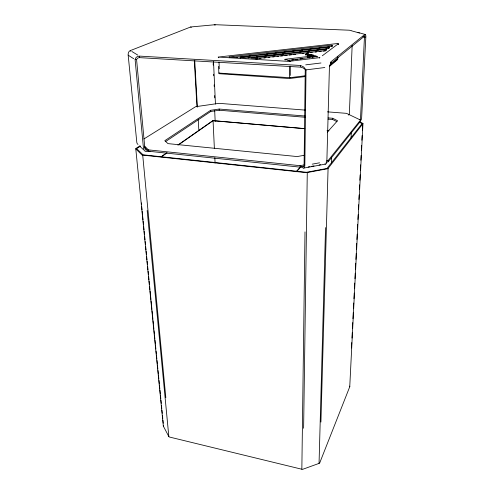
<?xml version="1.0" encoding="UTF-8"?>
<svg xmlns="http://www.w3.org/2000/svg" width="494" height="494" viewBox="0 0 494 494"><rect width="100%" height="100%" fill="white"/><g stroke="black" fill="none" stroke-linecap="round" stroke-linejoin="round"><path stroke-width="0.74" d="M287.953 60.447L310.961 57.341L307.96 56.507L284.865 59.329L287.953 60.175M290.132 61.645L290.132 61.237L319.84 57.619M289.509 66.245L289.478 77.749L305.403 75.767M338.291 44.479L338.26 43.694L336.859 43.596L218.175 57.069L290.324 61.491M290.287 75.44L290.311 66.208M300.587 66.739L300.599 65.492L139.425 56.1L137.079 56.705L135.912 57.693L135.103 59.607L143.513 148.737A3.501 3.279 -46.6 0 0 147.206 151.553L150.145 151.09M144.285 146.984L148.459 151.232L300.056 167.139L300.068 165.688L304.526 164.842M147.076 150.201A2.081 1.951 -46.6 0 1 144.89 148.521L136.566 59.453L138.011 57.897L139.567 57.637L300.587 67.141L303.155 67.95L305.249 69.574L304.094 165.039A2.254 1.013 80.4 0 1 302.995 166.49M305.823 55.13C303.6 53.648 310.936 52.29 307.392 54.297L307.422 55.791M306.737 54.439L306.749 53.408M362.96 123.574L349.746 386.771L319.772 462.767A1.544 1.093 4.7 0 1 319.05 463.397L303.032 469.189A1.556 1.118 3.2 0 1 301.846 469.244L305.002 231.896M307.781 57.835L307.793 56.52M303.619 428.255L307.274 172.542L327.182 168.825A1.92 0.661 0.8 0 0 328.078 168.435L362.923 123.661A1.624 0.463 1.2 0 0 362.707 123.309L360.138 122.111M309.077 58.169L309.096 56.853M309.077 55.97L309.09 55.186C303.934 54.853 313.814 56.68 309.09 55.186M309.645 56.057L309.652 55.538M310.504 56.211L310.51 55.587M311.319 55.803L311.337 54.507L307.392 54.297M311.893 55.631L311.905 54.853M312.227 57.792L312.245 56.742M313.709 56.569C313.715 53.766 321.483 58.656 313.721 56.044M313.634 55.742L313.647 55.217L311.337 54.507M313.999 57.384L314.005 56.853C308.089 54.667 311.535 58.181 314.005 56.853M315.376 56.896L315.382 56.372M317.148 57.008L317.154 56.483M319.352 57.749L319.507 58.125L319.772 57.656M325.639 50.388C325.762 48.017 328.411 50.258 325.274 50.629L256.948 58.533L250.754 58.119L325.663 49.375M328.516 48.27C328.609 45.942 331.27 48.116 328.177 48.492L245.956 57.915L239.831 57.508L328.541 47.27M319.05 463.397L325.558 227.604M331.313 46.208C331.388 43.923 334.049 46.035 331.005 46.405L235.076 57.304L229.018 56.903L331.338 45.22M330.295 64.189L330.924 63.386L330.961 62.158M331.394 46.8L331.406 46.306M320.921 422.055L328.078 168.435M326.028 162.193L328.257 161.766L328.294 160.334L360.54 120.067L346.485 113.342L327.411 111.848M332.604 46.393L332.616 45.899M331.418 163.378L331.604 157.209M336.908 121.666L332.672 119.511L332.709 118.27L328.109 117.899M337.865 56.773L337.797 58.866L329.535 65.64M352.154 45.423L349.375 113.25A1.877 1.494 -64.1 0 1 348.338 115.053M351.061 137.95L351.327 131.775M360.54 120.067L360.478 121.314L328.257 161.766M364.72 35.185L364.751 34.487L365.369 34.506L365.893 35.939L361.614 118.177A3.236 2.538 -63.6 0 1 360.725 120.474M351.487 348.004L351.759 342.608M351.981 338.094L352.253 332.604M352.475 328.189L352.753 322.607M352.944 318.754L353.253 312.603M353.445 308.75L353.735 303.007M353.945 298.753L354.229 293.053M354.445 288.749L354.729 283.099M354.945 278.746L355.223 273.145M355.414 269.316L355.717 263.222M355.908 259.424L356.211 253.348M356.402 249.55L356.705 243.474M356.903 239.497L357.174 234.113M357.403 229.494L357.656 224.48M357.903 219.49L358.15 214.612M358.403 209.487L358.638 204.751M358.903 199.483L359.132 194.871M359.397 189.573L359.632 184.867M359.86 180.248L360.132 174.864M360.361 170.245L360.632 164.86M360.861 160.241L361.108 155.338M361.361 150.238L361.602 145.421M361.861 140.234L362.096 135.51M362.361 130.231L362.59 125.593M338.267 44.287L338.316 43.744L322.323 55.76M289.929 61.651L290.132 61.237M219.478 73.254L218.854 73.063L290.281 77.725M296.054 171.832L300.611 166.663M296.832 171.412L300.895 166.793M327.38 132.065L337.556 120.721L332.709 118.27M329.51 66.387L337.748 59.471M330.924 63.386L364.868 35.84L364.449 37.217L360.527 118.35A1.927 1.513 -63.6 0 1 359.996 119.715M364.751 34.487L330.974 61.756L329.43 66.943L326.855 161.489A3.748 1.791 80.7 0 1 324.885 163.909M219.058 73.692L289.478 78.54L305.391 76.551M306.558 55.075L307.515 54.815M161.439 156.789L167.102 152.825M178.439 144.909L213.062 120.715L304.372 128.668M160.914 156.888L166.552 152.955M177.828 145.082L212.895 120.604L304.823 128.607M165.533 141.593L210.728 111.477L219.2 110.224L305.088 117.257M305.107 116.028L219.151 109.044L210.672 110.292L164.792 140.697L167.997 143.624L297.19 156.567L304.749 155.178M140.654 146.02L136.653 148.657L143.019 154.801L306.082 172.252A0.92 0.321 0.3 0 0 306.78 172.227L326.676 168.516A0.908 0.315 0.8 0 0 327.096 168.331L362.09 123.593L359.218 122.129M139.814 145.958L135.936 148.422A1.772 0.55 -4.1 0 0 135.788 148.848L163.329 426.056M143.915 138.962L195.624 106.698L219.021 103.332L305.286 110.106M351.555 30.795L349.4 30.214L215.341 24.7L190.684 26.972L129.829 50.789L128.508 52.216L128.107 54.439L136.795 142.278A3.409 3.223 -46.6 0 0 137.993 144.452M214.211 24.842L215.353 25.015M300.056 167.139L303.767 166.429M326.806 160.618L328.294 160.334M308.139 166.984L309.615 166.713M311.072 166.447L314.005 165.91M319.099 164.977L320.55 164.706M303.674 168.102L325.608 164.07M312.233 164.15L319.575 162.81M324.805 67.524L306.033 69.882L305.249 69.574M305.737 64.856L320.97 62.985M288.218 60.422L289.694 60.249M291.744 60.002L293.856 59.749M295.597 59.546L297.808 59.28M300.019 59.021L302.235 58.755M255.787 58.99L257.269 58.817M259.498 58.558L260.98 58.385M263.913 58.045L265.383 57.872M268.316 57.532L269.786 57.366M272.7 57.026L274.151 56.859M277.054 56.52L278.505 56.353M280.672 56.1L282.827 55.853M284.982 55.606L287.138 55.353M289.286 55.106L291.417 54.859M293.547 54.612L295.684 54.365M302.303 53.593L303.847 53.414M306.848 53.068L308.361 52.895M310.633 52.63L312.171 52.45M315.172 52.105L316.691 51.926M319.667 51.58L321.156 51.407M323.391 51.148L325.626 50.888M236.231 57.52L237.694 57.353M240.627 57.02L242.091 56.853M244.32 56.6L246.605 56.341M248.89 56.081L250.409 55.908M253.453 55.563L254.978 55.39M261.851 54.606L263.382 54.433M266.439 54.081L267.97 53.908M271.027 53.562L272.558 53.389M274.849 53.124L276.381 52.951M279.376 52.611L280.87 52.438M283.865 52.098L285.359 51.932M288.354 51.592L289.848 51.419M292.09 51.166L294.338 50.907M296.61 50.647L298.901 50.388M301.186 50.129L302.711 49.956M305.761 49.61L307.287 49.437M309.577 49.172L311.103 48.999M314.135 48.653L315.629 48.486M318.611 48.146L320.106 47.974M323.088 47.634L324.583 47.467M326.824 47.214L329.06 46.955M248.019 58.014L249.538 57.841M251.81 57.576L253.329 57.403M256.337 57.057L257.837 56.884M260.838 56.538L262.345 56.365M264.58 56.112L266.809 55.853M269.039 55.6L271.268 55.34M273.485 55.087L275.689 54.834M277.894 54.581L279.363 54.414M282.302 54.074L283.754 53.908M286.656 53.574L288.113 53.408M294.714 52.648L296.943 52.395M299.173 52.136L301.402 51.882M303.637 51.623L305.866 51.37M308.095 51.11L309.615 50.938M312.609 50.592L314.128 50.419M316.413 50.16L318.698 49.894M320.964 49.635L322.471 49.462M325.484 49.116L326.991 48.943M365.591 37.093L362.985 36.803M135.103 59.607L136.566 59.453M128.582 55.205L128.236 55.242L133.701 58.718M305.829 54.612C308.102 53.704 311.899 56.236 313.647 55.217M328.072 119.134L332.672 119.511M327.04 130.54L328.572 130.669M327.392 130.669L328.924 130.805M144.68 146.168L148.336 149.867L300.068 165.688M135.788 148.848L141.827 154.838A1.809 0.574 -4 0 0 142.71 155.122L305.792 172.591A1.939 0.679 0.3 0 0 307.274 172.542M300.599 65.492L303.724 67.005L306.033 69.882L304.829 165.502A3.798 1.704 80.4 0 1 302.983 167.935L301.044 166.694M301.846 469.244L169.578 437.06A1.476 0.976 -9 0 1 168.837 436.554L163.391 426.229A1.445 0.939 -9 0 1 163.465 425.501M358.008 32.462L365.369 34.506M351.889 30.912L359.521 33.03M190.684 26.972L191.264 27.516M131.842 51.469L137.875 55.149M139.641 146.045L143.013 149.293M218.552 57.218L218.83 57.767M141.352 202.935L141.506 204.467M141.729 206.72L142.037 209.839M142.192 211.376L142.556 215.044M142.704 216.557L143.032 219.818M143.18 221.355L143.532 224.887M143.68 226.4L144.02 229.796M144.174 231.328L144.507 234.724M144.662 236.237L145.014 239.775M145.187 241.535L145.489 244.567M145.699 246.679L146.014 249.865M146.162 251.378L146.459 254.354M146.687 256.658L146.996 259.751M147.144 261.264L147.453 264.333M147.681 266.618L147.984 269.705M148.132 271.194L148.441 274.312M148.663 276.535L148.978 279.684M149.12 281.117L149.435 284.285M149.651 286.458L149.954 289.509M150.108 291.034L150.429 294.263M150.577 295.801L150.942 299.426M151.09 300.951L151.417 304.242M151.572 305.774L151.924 309.337M152.078 310.862L152.411 314.215M152.56 315.752L152.912 319.248M153.06 320.773L153.399 324.194M153.554 325.731L153.893 329.158M154.048 330.684L154.394 334.172M154.542 335.71L154.881 339.075M155.005 340.31L155.382 344.151M155.536 345.683L155.863 349.011M156.067 351.055L156.376 354.124M156.53 355.661L156.857 358.984M157.012 360.515L157.364 364.103M157.518 365.64L157.852 368.956M158 370.494L158.358 374.082M158.512 375.619L158.84 378.929M158.994 380.466L159.352 384.06M159.5 385.592L159.828 388.889M159.957 390.198L160.34 394.033M160.494 395.571L160.816 398.806M160.951 400.177L161.266 403.382M161.482 405.549L161.797 408.723M161.939 410.15L162.254 413.299M162.477 415.522L162.785 418.64M162.934 420.128L163.242 423.216M147.163 210.475L168.837 436.554M130.379 50.573L130.453 51.314M142.71 155.122L165.823 397.645M148.336 149.867L148.459 151.232M139.462 56.477L139.567 57.637M198.205 119.103L198.86 130.651M194.704 60.206L197.273 105.241A1.778 0.574 81.4 0 0 197.526 106.568M194.29 60.299L196.853 104.963A2.995 0.969 81.4 0 0 197.273 107.198M210.672 110.292L210.728 111.477M213.062 120.715L214.377 148.435M214.816 157.679L215.075 163.063M213.513 61.478L215.39 102.746A1.76 0.611 81.8 0 0 215.631 104.061M213.167 63.547L213.241 65.072M213.655 74.236L213.729 75.761M214.143 84.919L214.217 86.444M214.631 95.601L214.736 97.892M214.68 110.613L215.174 121.425M219.009 62.083L219.293 68.808M218.57 66.394L218.854 73.063M219.151 109.044L219.2 110.224M229.599 57.057L229.617 57.749M240.424 57.668L240.442 58.193M256.948 58.533L256.954 59.064M285.39 59.428L285.39 59.959M284.97 59.441L284.97 59.978M349.585 386.141A1.346 0.821 5.1 0 1 349.746 386.771M289.929 61.25L289.719 61.657L289.929 61.25"/></g></svg>
